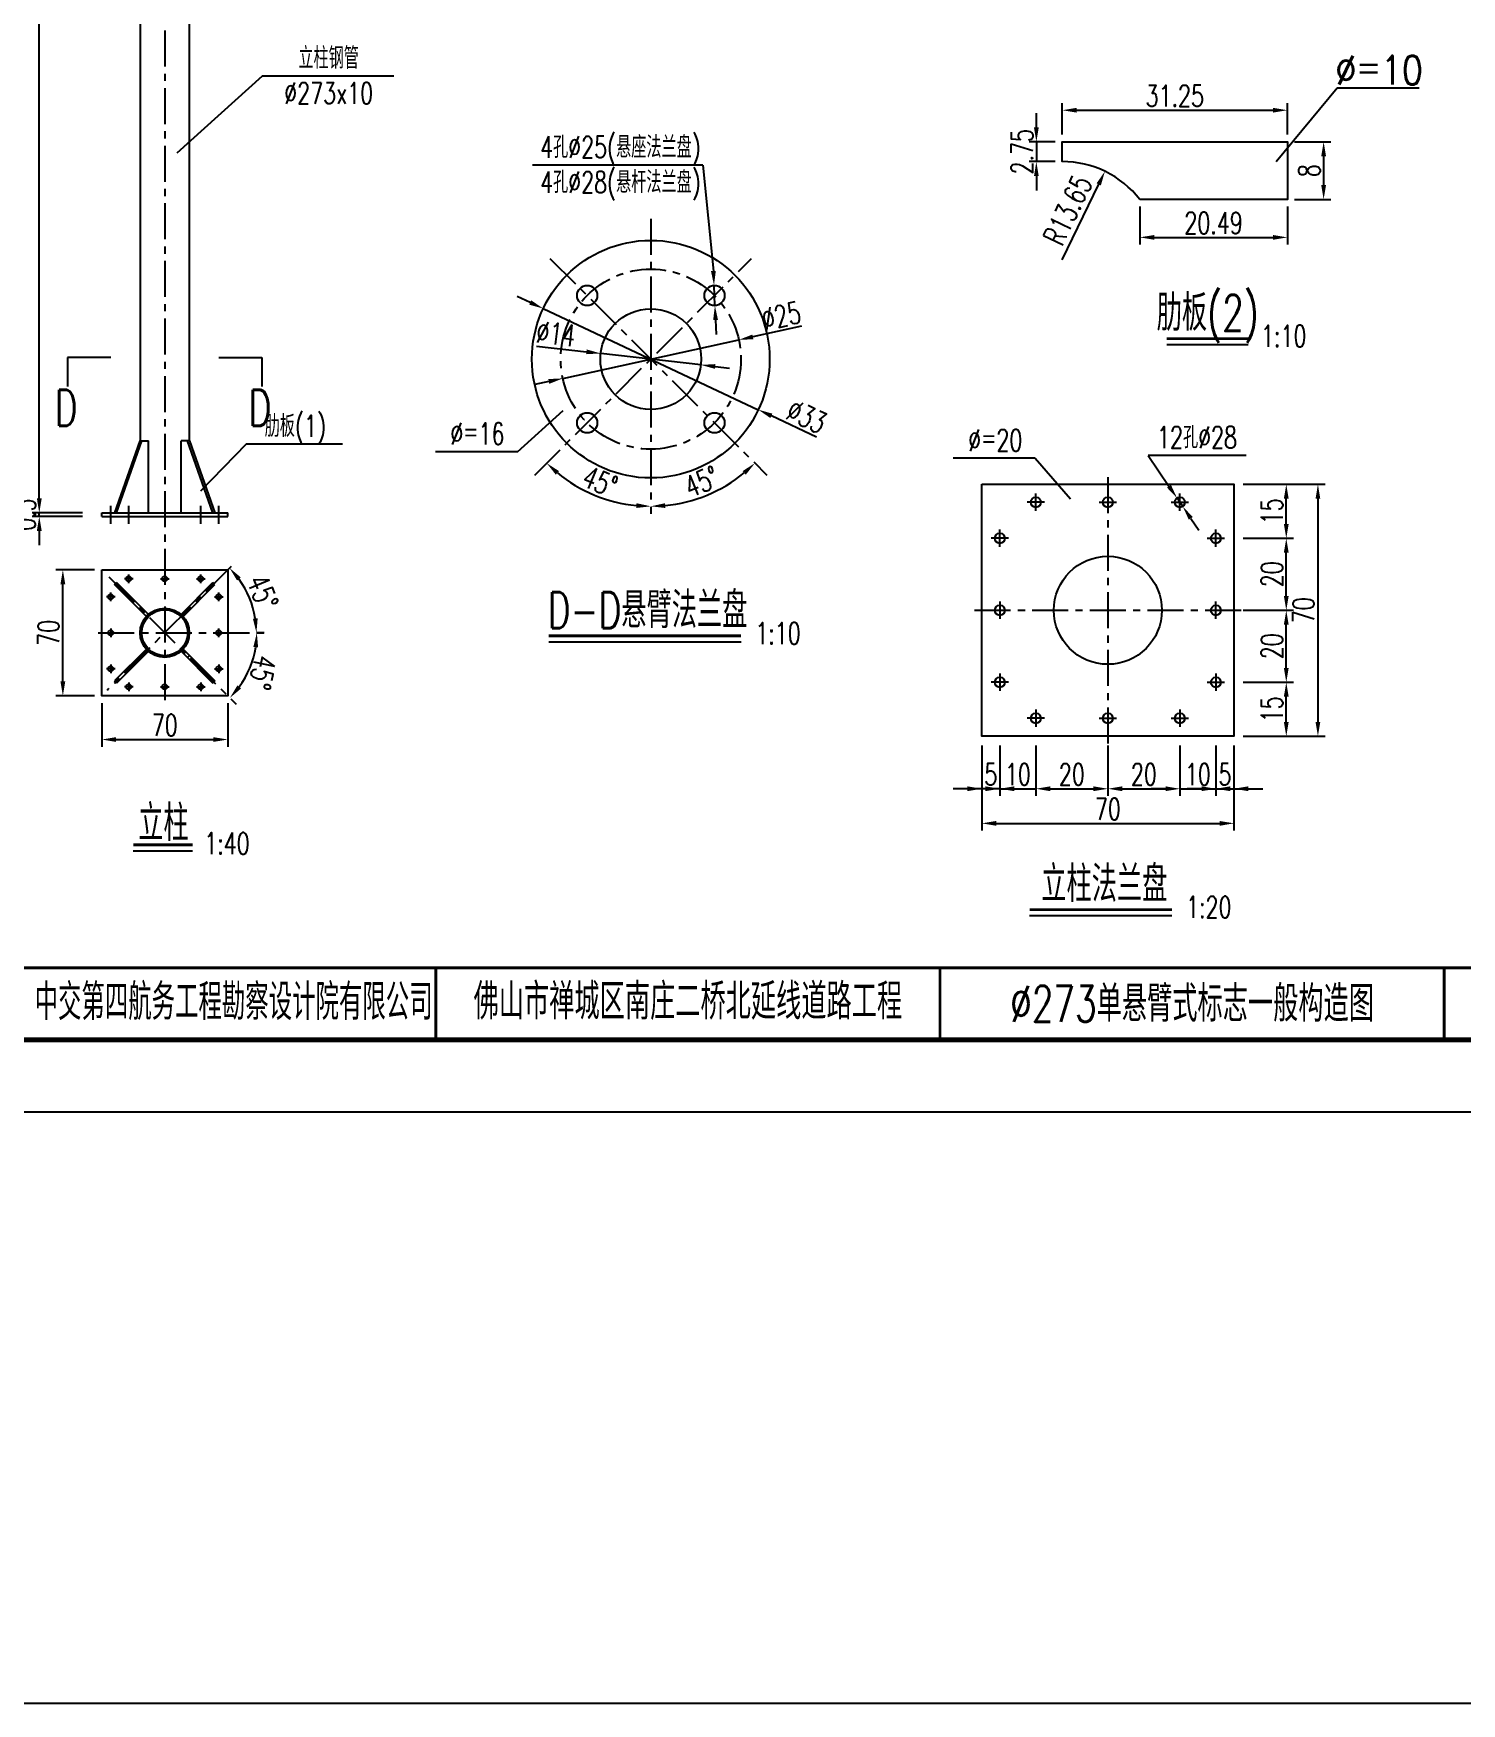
# Model space of a CAD drawing. Extents: x 4349 to 271026, y -15323 to -8945.
# Drawn here: x 4546.1 to 4744.3, y -12858.2 to -12626.3 of the extents above; entities that cross this region are included whole.
import ezdxf
from ezdxf.enums import TextEntityAlignment as Align

# ---------------------------------------------------------------- set-up
doc = ezdxf.new("R2010")
doc.units = 0
doc.header["$LTSCALE"] = 2
doc.header["$PDMODE"] = 32
doc.header["$PDSIZE"] = 0.3
doc.linetypes.add('CENTERX2', pattern=[4, 2.5, -0.5, 0.5, -0.5])
doc.layers.get('0').update_dxf_attribs({"linetype": 'CONTINUOUS'})
doc.layers.get('DEFPOINTS').update_dxf_attribs({"linetype": 'CONTINUOUS'})
for name, color, linetype in [('中线', 2, 'CENTERX2'), ('图框', 7, 'CONTINUOUS'), ('尺寸标注', 4, 'CONTINUOUS'), ('文字', 7, 'CONTINUOUS'), ('文字符号', 7, 'CONTINUOUS'), ('结构1', 1, 'CONTINUOUS'), ('结构2', 7, 'CONTINUOUS')]:
    doc.layers.add(name, color=color, linetype=linetype)
doc.styles.get("Standard").update_dxf_attribs({"font": 'simplex1.shx', "width": 0.7, "bigfont": 'hztxt.shx'})
doc.dimstyles.new('1：10', dxfattribs={"dimtxt": 3, "dimasz": 2, "dimexe": 1, "dimexo": 1, "dimgap": 0.5, "dimtad": 1, "dimrnd": 0.0095, "dimdsep": 46, "dimtxsty": 'Standard', "dimcen": 0.09, "dimclrd": 256, "dimclre": 256, "dimadec": 0, "dimazin": 0, "dimtfac": 1, "dimtix": 1, "dimtmove": 2, "dimatfit": 3, "dimfxl": 0, "dimtolj": 1, "dimtzin": 0, "dimarcsym": 0})
doc.dimstyles.new('1：20', dxfattribs={"dimtxt": 3, "dimasz": 2, "dimexe": 1, "dimexo": 1, "dimgap": 0.5, "dimtad": 1, "dimlfac": 2, "dimrnd": 0.0095, "dimdsep": 46, "dimtxsty": 'Standard', "dimcen": 0.09, "dimclrd": 256, "dimclre": 256, "dimclrt": 256, "dimadec": 0, "dimazin": 0, "dimtfac": 1, "dimtix": 1, "dimtmove": 2, "dimatfit": 3, "dimfxl": 0, "dimtolj": 1, "dimtzin": 0, "dimarcsym": 0})

# ---------------------------------------------------------------- blocks, each defined once
blk = doc.blocks.new('series')
at = {"width": 0.75}
for tag, height, p in [('页码', 4, (-35, -19)), ('图名', 5, (-220, -282)), ('图号', 5, (-20, -282))]:
    blk.add_attdef(tag, text='', height=height, dxfattribs=at).set_placement(p, align=Align.MIDDLE_CENTER)
blk = doc.blocks.new('*D426')
at = {"layer": 'DEFPOINTS', "color": 0, "linetype": 'Continuous'}
for p in [(4616.85, -12664.48), (4646.71, -12678.52)]:
    blk.add_point(p, dxfattribs=at)
at = {"layer": '尺寸标注', "linetype": 'Continuous', "lineweight": -2}
for p, q in [((4615.04, -12663.63), (4613.23, -12662.78)), ((4616.85, -12664.48), (4646.71, -12678.52)), ((4654.78, -12682.32), (4648.52, -12679.38))]:
    blk.add_line(p, q, dxfattribs=at)
at = {"layer": '尺寸标注', "linetype": 'Continuous'}
for points in [[(4615.18, -12663.33), (4614.9, -12663.93), (4616.85, -12664.48)], [(4648.66, -12679.07), (4648.38, -12679.68), (4646.71, -12678.52)]]:
    blk.add_solid(points, dxfattribs=at)
at = {"layer": '尺寸标注', "color": 0, "linetype": 'Continuous', "insert": (4653.41, -12679.46), "char_height": 3, "attachment_point": 5, "rotation": 334.8082}
blk.add_mtext('\\A1;∅33', dxfattribs=at)
blk = doc.blocks.new('*D427')
at = {"layer": 'DEFPOINTS', "color": 0, "linetype": 'Continuous'}
for p in [(4643.99, -12668.83), (4619.57, -12674.17)]:
    blk.add_point(p, dxfattribs=at)
at = {"layer": '尺寸标注', "linetype": 'Continuous', "lineweight": -2}
for p, q in [((4652.71, -12666.93), (4645.95, -12668.4)), ((4619.57, -12674.17), (4643.99, -12668.83)), ((4617.62, -12674.6), (4615.66, -12675.03))]:
    blk.add_line(p, q, dxfattribs=at)
at = {"layer": '尺寸标注', "linetype": 'Continuous'}
for points in [[(4645.88, -12668.08), (4646.02, -12668.73), (4643.99, -12668.83)], [(4617.55, -12674.27), (4617.69, -12674.93), (4619.57, -12674.17)]]:
    blk.add_solid(points, dxfattribs=at)
at = {"layer": '尺寸标注', "color": 0, "linetype": 'Continuous', "insert": (4649.88, -12665.5), "char_height": 3, "attachment_point": 5, "rotation": 12.336}
blk.add_mtext('\\A1;∅25', dxfattribs=at)
blk = doc.blocks.new('*D428')
at = {"layer": 'DEFPOINTS', "color": 0, "linetype": 'Continuous'}
for p in [(4624.83, -12670.71), (4638.74, -12672.3)]:
    blk.add_point(p, dxfattribs=at)
at = {"layer": '尺寸标注', "linetype": 'Continuous', "lineweight": -2}
for p, q in [((4615.9, -12669.69), (4622.84, -12670.48)), ((4638.74, -12672.3), (4624.83, -12670.71)), ((4640.72, -12672.52), (4642.71, -12672.75))]:
    blk.add_line(p, q, dxfattribs=at)
at = {"layer": '尺寸标注', "linetype": 'Continuous'}
for points in [[(4622.88, -12670.15), (4622.8, -12670.81), (4624.83, -12670.71)], [(4640.76, -12672.19), (4640.69, -12672.85), (4638.74, -12672.3)]]:
    blk.add_solid(points, dxfattribs=at)
at = {"layer": '尺寸标注', "color": 0, "linetype": 'Continuous', "insert": (4618.6, -12667.98), "char_height": 3, "attachment_point": 5, "rotation": 353.4851}
blk.add_mtext('\\A1;∅14', dxfattribs=at)
blk = doc.blocks.new('*D429')
at = {"layer": 'DEFPOINTS', "color": 0, "linetype": 'Continuous'}
for p in [(4631.78, -12652), (4617.78, -12657.5), (4647.9, -12687.62), (4631.78, -12693), (4637.07, -12691.24)]:
    blk.add_point(p, dxfattribs=at)
at = {"layer": '尺寸标注', "linetype": 'Continuous', "lineweight": -2}
blk.add_arc((4631.78, -12671.5), 20.44, 275.6095, 309.3905, dxfattribs=at)
at = {"layer": '尺寸标注', "linetype": 'Continuous'}
for points in [[(4644.53, -12687.05), (4644.98, -12687.54), (4646.23, -12685.95)], [(4633.8, -12692.17), (4633.76, -12691.51), (4631.78, -12691.94)]]:
    blk.add_solid(points, dxfattribs=at)
at = {"layer": '尺寸标注', "color": 0, "linetype": 'Continuous', "insert": (4638.84, -12688.53), "char_height": 3, "attachment_point": 5, "rotation": 22.5}
blk.add_mtext('\\A1;45°', dxfattribs=at)
blk = doc.blocks.new('*D430')
at = {"layer": 'DEFPOINTS', "color": 0, "linetype": 'Continuous'}
for p in [(4631.78, -12652), (4645.78, -12657.5), (4615.66, -12687.62), (4621.56, -12689.2), (4631.78, -12693)]:
    blk.add_point(p, dxfattribs=at)
at = {"layer": '尺寸标注', "linetype": 'Continuous', "lineweight": -2}
blk.add_arc((4631.78, -12671.5), 20.44, 230.6095, 264.3905, dxfattribs=at)
at = {"layer": '尺寸标注', "linetype": 'Continuous'}
for points in [[(4618.59, -12687.54), (4619.04, -12687.05), (4617.33, -12685.95)], [(4629.8, -12691.51), (4629.77, -12692.17), (4631.78, -12691.94)]]:
    blk.add_solid(points, dxfattribs=at)
at = {"layer": '尺寸标注', "color": 0, "linetype": 'Continuous', "insert": (4624.73, -12688.53), "char_height": 3, "attachment_point": 5, "rotation": 337.5}
blk.add_mtext('\\A1;45°', dxfattribs=at)
blk = doc.blocks.new('*D431')
at = {"layer": 'DEFPOINTS', "color": 0, "linetype": 'Continuous'}
for p in [(4677.74, -12716.38), (4680.24, -12716.38), (4677.74, -12731.17)]:
    blk.add_point(p, dxfattribs=at)
at = {"layer": '尺寸标注', "linetype": 'Continuous', "lineweight": -2}
for p, q in [((4677.74, -12725.17), (4677.74, -12732.17)), ((4680.24, -12725.17), (4680.24, -12732.17)), ((4675.74, -12731.17), (4673.74, -12731.17)), ((4680.24, -12731.17), (4677.74, -12731.17)), ((4682.24, -12731.17), (4684.24, -12731.17))]:
    blk.add_line(p, q, dxfattribs=at)
at = {"layer": '尺寸标注', "linetype": 'Continuous'}
for points in [[(4675.74, -12730.83), (4675.74, -12731.5), (4677.74, -12731.17)], [(4682.24, -12730.83), (4682.24, -12731.5), (4680.24, -12731.17)]]:
    blk.add_solid(points, dxfattribs=at)
at = {"layer": '尺寸标注', "linetype": 'Continuous', "insert": (4678.99, -12729.17), "char_height": 3, "attachment_point": 5}
blk.add_mtext('\\A1;5', dxfattribs=at)
blk = doc.blocks.new('*D432')
at = {"layer": 'DEFPOINTS', "color": 0, "linetype": 'Continuous'}
for p in [(4680.24, -12716.38), (4685.24, -12721.38), (4685.24, -12731.17)]:
    blk.add_point(p, dxfattribs=at)
at = {"layer": '尺寸标注', "linetype": 'Continuous', "lineweight": -2}
for p, q in [((4680.24, -12725.17), (4680.24, -12732.17)), ((4685.24, -12725.17), (4685.24, -12732.17)), ((4678.24, -12731.17), (4676.24, -12731.17)), ((4680.24, -12731.17), (4685.24, -12731.17)), ((4687.24, -12731.17), (4689.24, -12731.17))]:
    blk.add_line(p, q, dxfattribs=at)
at = {"layer": '尺寸标注', "linetype": 'Continuous'}
for points in [[(4678.24, -12730.83), (4678.24, -12731.5), (4680.24, -12731.17)], [(4687.24, -12730.83), (4687.24, -12731.5), (4685.24, -12731.17)]]:
    blk.add_solid(points, dxfattribs=at)
at = {"layer": '尺寸标注', "linetype": 'Continuous', "insert": (4682.74, -12729.17), "char_height": 3, "attachment_point": 5}
blk.add_mtext('\\A1;10', dxfattribs=at)
blk = doc.blocks.new('*D433')
at = {"layer": 'DEFPOINTS', "color": 0, "linetype": 'Continuous'}
for p in [(4685.24, -12721.38), (4695.24, -12721.38), (4695.24, -12731.17)]:
    blk.add_point(p, dxfattribs=at)
at = {"layer": '尺寸标注', "linetype": 'Continuous', "lineweight": -2}
for p, q in [((4685.24, -12725.17), (4685.24, -12732.17)), ((4695.24, -12725.17), (4695.24, -12732.17)), ((4687.24, -12731.17), (4693.24, -12731.17))]:
    blk.add_line(p, q, dxfattribs=at)
at = {"layer": '尺寸标注', "linetype": 'Continuous'}
for points in [[(4687.24, -12730.83), (4687.24, -12731.5), (4685.24, -12731.17)], [(4693.24, -12730.83), (4693.24, -12731.5), (4695.24, -12731.17)]]:
    blk.add_solid(points, dxfattribs=at)
at = {"layer": '尺寸标注', "linetype": 'Continuous', "insert": (4690.24, -12729.17), "char_height": 3, "attachment_point": 5}
blk.add_mtext('\\A1;20', dxfattribs=at)
blk = doc.blocks.new('*D434')
at = {"layer": 'DEFPOINTS', "color": 0, "linetype": 'Continuous'}
for p in [(4695.24, -12721.38), (4705.24, -12721.38), (4705.24, -12731.17)]:
    blk.add_point(p, dxfattribs=at)
at = {"layer": '尺寸标注', "linetype": 'Continuous', "lineweight": -2}
for p, q in [((4695.24, -12725.17), (4695.24, -12732.17)), ((4705.24, -12725.17), (4705.24, -12732.17)), ((4697.24, -12731.17), (4703.24, -12731.17))]:
    blk.add_line(p, q, dxfattribs=at)
at = {"layer": '尺寸标注', "linetype": 'Continuous'}
for points in [[(4697.24, -12730.83), (4697.24, -12731.5), (4695.24, -12731.17)], [(4703.24, -12730.83), (4703.24, -12731.5), (4705.24, -12731.17)]]:
    blk.add_solid(points, dxfattribs=at)
at = {"layer": '尺寸标注', "linetype": 'Continuous', "insert": (4700.24, -12729.17), "char_height": 3, "attachment_point": 5}
blk.add_mtext('\\A1;20', dxfattribs=at)
blk = doc.blocks.new('*D435')
at = {"layer": 'DEFPOINTS', "color": 0, "linetype": 'Continuous'}
for p in [(4710.24, -12716.38), (4705.24, -12721.38), (4710.24, -12731.17)]:
    blk.add_point(p, dxfattribs=at)
at = {"layer": '尺寸标注', "linetype": 'Continuous', "lineweight": -2}
for p, q in [((4705.24, -12725.17), (4705.24, -12732.17)), ((4710.24, -12725.17), (4710.24, -12732.17)), ((4703.24, -12731.17), (4701.24, -12731.17)), ((4705.24, -12731.17), (4710.24, -12731.17)), ((4712.24, -12731.17), (4714.24, -12731.17))]:
    blk.add_line(p, q, dxfattribs=at)
at = {"layer": '尺寸标注', "linetype": 'Continuous'}
for points in [[(4703.24, -12730.83), (4703.24, -12731.5), (4705.24, -12731.17)], [(4712.24, -12730.83), (4712.24, -12731.5), (4710.24, -12731.17)]]:
    blk.add_solid(points, dxfattribs=at)
at = {"layer": '尺寸标注', "linetype": 'Continuous', "insert": (4707.74, -12729.17), "char_height": 3, "attachment_point": 5}
blk.add_mtext('\\A1;10', dxfattribs=at)
blk = doc.blocks.new('*D436')
at = {"layer": 'DEFPOINTS', "color": 0, "linetype": 'Continuous'}
for p in [(4710.24, -12716.38), (4712.74, -12716.38), (4712.74, -12731.17)]:
    blk.add_point(p, dxfattribs=at)
at = {"layer": '尺寸标注', "linetype": 'Continuous', "lineweight": -2}
for p, q in [((4710.24, -12725.17), (4710.24, -12732.17)), ((4712.74, -12725.17), (4712.74, -12732.17)), ((4708.24, -12731.17), (4706.24, -12731.17)), ((4710.24, -12731.17), (4712.74, -12731.17)), ((4714.74, -12731.17), (4716.74, -12731.17))]:
    blk.add_line(p, q, dxfattribs=at)
at = {"layer": '尺寸标注', "linetype": 'Continuous'}
for points in [[(4708.24, -12730.83), (4708.24, -12731.5), (4710.24, -12731.17)], [(4714.74, -12730.83), (4714.74, -12731.5), (4712.74, -12731.17)]]:
    blk.add_solid(points, dxfattribs=at)
at = {"layer": '尺寸标注', "linetype": 'Continuous', "insert": (4711.49, -12729.17), "char_height": 3, "attachment_point": 5}
blk.add_mtext('\\A1;5', dxfattribs=at)
blk = doc.blocks.new('*D437')
at = {"layer": 'DEFPOINTS', "color": 0, "linetype": 'Continuous'}
for p in [(4677.74, -12723.88), (4712.74, -12723.88), (4712.74, -12735.97)]:
    blk.add_point(p, dxfattribs=at)
at = {"layer": '尺寸标注', "linetype": 'Continuous', "lineweight": -2}
for p, q in [((4677.74, -12729.97), (4677.74, -12736.97)), ((4712.74, -12729.97), (4712.74, -12736.97)), ((4679.74, -12735.97), (4710.74, -12735.97))]:
    blk.add_line(p, q, dxfattribs=at)
at = {"layer": '尺寸标注', "linetype": 'Continuous'}
for points in [[(4679.74, -12735.64), (4679.74, -12736.31), (4677.74, -12735.97)], [(4710.74, -12735.64), (4710.74, -12736.31), (4712.74, -12735.97)]]:
    blk.add_solid(points, dxfattribs=at)
at = {"layer": '尺寸标注', "linetype": 'Continuous', "insert": (4695.24, -12733.97), "char_height": 3, "attachment_point": 5}
blk.add_mtext('\\A1;70', dxfattribs=at)
blk = doc.blocks.new('*D438')
at = {"layer": 'DEFPOINTS', "color": 0, "linetype": 'Continuous'}
for p in [(4710.24, -12716.38), (4720.01, -12716.38), (4712.74, -12723.88)]:
    blk.add_point(p, dxfattribs=at)
at = {"layer": '尺寸标注', "linetype": 'Continuous', "lineweight": -2}
for p, q in [((4714.01, -12716.38), (4721.01, -12716.38)), ((4720.01, -12721.88), (4720.01, -12718.38)), ((4714.01, -12723.88), (4721.01, -12723.88))]:
    blk.add_line(p, q, dxfattribs=at)
at = {"layer": '尺寸标注', "linetype": 'Continuous'}
for points in [[(4719.67, -12718.38), (4720.34, -12718.38), (4720.01, -12716.38)], [(4719.67, -12721.88), (4720.34, -12721.88), (4720.01, -12723.88)]]:
    blk.add_solid(points, dxfattribs=at)
at = {"layer": '尺寸标注', "linetype": 'Continuous', "insert": (4718.01, -12720.13), "char_height": 3, "attachment_point": 5, "rotation": 90}
blk.add_mtext('\\A1;15', dxfattribs=at)
blk = doc.blocks.new('*D439')
at = {"layer": 'DEFPOINTS', "color": 0, "linetype": 'Continuous'}
for p in [(4710.24, -12706.38), (4720.01, -12706.38), (4710.24, -12716.38)]:
    blk.add_point(p, dxfattribs=at)
at = {"layer": '尺寸标注', "linetype": 'Continuous', "lineweight": -2}
for p, q in [((4714.01, -12706.38), (4721.01, -12706.38)), ((4720.01, -12714.38), (4720.01, -12708.38)), ((4714.01, -12716.38), (4721.01, -12716.38))]:
    blk.add_line(p, q, dxfattribs=at)
at = {"layer": '尺寸标注', "linetype": 'Continuous'}
for points in [[(4719.67, -12708.38), (4720.34, -12708.38), (4720.01, -12706.38)], [(4719.67, -12714.38), (4720.34, -12714.38), (4720.01, -12716.38)]]:
    blk.add_solid(points, dxfattribs=at)
at = {"layer": '尺寸标注', "linetype": 'Continuous', "insert": (4718.01, -12711.38), "char_height": 3, "attachment_point": 5, "rotation": 90}
blk.add_mtext('\\A1;20', dxfattribs=at)
blk = doc.blocks.new('*D440')
at = {"layer": 'DEFPOINTS', "color": 0, "linetype": 'Continuous'}
for p in [(4710.24, -12696.38), (4720.01, -12696.38), (4710.24, -12706.38)]:
    blk.add_point(p, dxfattribs=at)
at = {"layer": '尺寸标注', "linetype": 'Continuous', "lineweight": -2}
for p, q in [((4714.01, -12696.38), (4721.01, -12696.38)), ((4720.01, -12704.38), (4720.01, -12698.38)), ((4714.01, -12706.38), (4721.01, -12706.38))]:
    blk.add_line(p, q, dxfattribs=at)
at = {"layer": '尺寸标注', "linetype": 'Continuous'}
for points in [[(4719.67, -12698.38), (4720.34, -12698.38), (4720.01, -12696.38)], [(4719.67, -12704.38), (4720.34, -12704.38), (4720.01, -12706.38)]]:
    blk.add_solid(points, dxfattribs=at)
at = {"layer": '尺寸标注', "linetype": 'Continuous', "insert": (4718.01, -12701.38), "char_height": 3, "attachment_point": 5, "rotation": 90}
blk.add_mtext('\\A1;20', dxfattribs=at)
blk = doc.blocks.new('*D441')
at = {"layer": 'DEFPOINTS', "color": 0, "linetype": 'Continuous'}
for p in [(4710.24, -12688.88), (4720.01, -12688.88), (4710.24, -12696.38)]:
    blk.add_point(p, dxfattribs=at)
at = {"layer": '尺寸标注', "linetype": 'Continuous', "lineweight": -2}
for p, q in [((4714.01, -12688.88), (4721.01, -12688.88)), ((4720.01, -12694.38), (4720.01, -12690.88)), ((4714.01, -12696.38), (4721.01, -12696.38))]:
    blk.add_line(p, q, dxfattribs=at)
at = {"layer": '尺寸标注', "linetype": 'Continuous'}
for points in [[(4719.67, -12690.88), (4720.34, -12690.88), (4720.01, -12688.88)], [(4719.67, -12694.38), (4720.34, -12694.38), (4720.01, -12696.38)]]:
    blk.add_solid(points, dxfattribs=at)
at = {"layer": '尺寸标注', "linetype": 'Continuous', "insert": (4718.01, -12692.63), "char_height": 3, "attachment_point": 5, "rotation": 90}
blk.add_mtext('\\A1;15', dxfattribs=at)
blk = doc.blocks.new('*D442')
at = {"layer": 'DEFPOINTS', "color": 0, "linetype": 'Continuous'}
for p in [(4712.74, -12688.88), (4712.74, -12723.88), (4724.4, -12723.88)]:
    blk.add_point(p, dxfattribs=at)
at = {"layer": '尺寸标注', "linetype": 'Continuous', "lineweight": -2}
for p, q in [((4718.4, -12688.88), (4725.4, -12688.88)), ((4724.4, -12690.88), (4724.4, -12721.88)), ((4718.4, -12723.88), (4725.4, -12723.88))]:
    blk.add_line(p, q, dxfattribs=at)
at = {"layer": '尺寸标注', "linetype": 'Continuous'}
for points in [[(4724.07, -12690.88), (4724.73, -12690.88), (4724.4, -12688.88)], [(4724.07, -12721.88), (4724.73, -12721.88), (4724.4, -12723.88)]]:
    blk.add_solid(points, dxfattribs=at)
at = {"layer": '尺寸标注', "linetype": 'Continuous', "insert": (4722.4, -12706.38), "char_height": 3, "attachment_point": 5, "rotation": 90}
blk.add_mtext('\\A1;70', dxfattribs=at)
blk = doc.blocks.new('*D443')
at = {"layer": 'DEFPOINTS', "color": 0, "linetype": 'Continuous'}
for p in [(4720.16, -12636.93), (4688.91, -12641.32), (4720.16, -12641.32)]:
    blk.add_point(p, dxfattribs=at)
at = {"layer": '尺寸标注', "linetype": 'Continuous', "lineweight": -2}
for p, q in [((4688.91, -12640.32), (4688.91, -12635.93)), ((4690.91, -12636.93), (4718.16, -12636.93)), ((4720.16, -12640.32), (4720.16, -12635.93))]:
    blk.add_line(p, q, dxfattribs=at)
at = {"layer": '尺寸标注', "linetype": 'Continuous'}
for points in [[(4690.91, -12636.6), (4690.91, -12637.26), (4688.91, -12636.93)], [(4718.16, -12636.6), (4718.16, -12637.26), (4720.16, -12636.93)]]:
    blk.add_solid(points, dxfattribs=at)
at = {"layer": '尺寸标注', "color": 0, "linetype": 'Continuous', "insert": (4704.53, -12634.93), "char_height": 3, "attachment_point": 5}
blk.add_mtext('\\A1;31.25', dxfattribs=at)
blk = doc.blocks.new('*D444')
at = {"layer": 'DEFPOINTS', "color": 0, "linetype": 'Continuous'}
for p in [(4688.91, -12641.32), (4685.31, -12644.07), (4688.91, -12644.07)]:
    blk.add_point(p, dxfattribs=at)
at = {"layer": '尺寸标注', "linetype": 'Continuous', "lineweight": -2}
for p, q in [((4685.31, -12639.32), (4685.31, -12637.32)), ((4687.91, -12641.32), (4684.31, -12641.32)), ((4685.31, -12641.32), (4685.31, -12644.07)), ((4687.91, -12644.07), (4684.31, -12644.07)), ((4685.31, -12646.07), (4685.31, -12648.07))]:
    blk.add_line(p, q, dxfattribs=at)
at = {"layer": '尺寸标注', "linetype": 'Continuous'}
for points in [[(4684.98, -12639.32), (4685.64, -12639.32), (4685.31, -12641.32)], [(4684.98, -12646.07), (4685.64, -12646.07), (4685.31, -12644.07)]]:
    blk.add_solid(points, dxfattribs=at)
at = {"layer": '尺寸标注', "color": 0, "linetype": 'Continuous', "insert": (4683.31, -12642.69), "char_height": 3, "attachment_point": 5, "rotation": 90}
blk.add_mtext('\\A1;2.75', dxfattribs=at)
blk = doc.blocks.new('*D445')
at = {"layer": 'DEFPOINTS', "color": 0, "linetype": 'Continuous'}
for p in [(4720.16, -12641.32), (4720.16, -12649.32), (4725.19, -12649.32)]:
    blk.add_point(p, dxfattribs=at)
at = {"layer": '尺寸标注', "linetype": 'Continuous', "lineweight": -2}
for p, q in [((4721.16, -12641.32), (4726.19, -12641.32)), ((4725.19, -12643.32), (4725.19, -12647.32)), ((4721.16, -12649.32), (4726.19, -12649.32))]:
    blk.add_line(p, q, dxfattribs=at)
at = {"layer": '尺寸标注', "linetype": 'Continuous'}
for points in [[(4724.86, -12643.32), (4725.53, -12643.32), (4725.19, -12641.32)], [(4724.86, -12647.32), (4725.53, -12647.32), (4725.19, -12649.32)]]:
    blk.add_solid(points, dxfattribs=at)
at = {"layer": '尺寸标注', "color": 0, "linetype": 'Continuous', "insert": (4723.19, -12645.32), "char_height": 3, "attachment_point": 5, "rotation": 90}
blk.add_mtext('\\A1;8', dxfattribs=at)
blk = doc.blocks.new('*D446')
at = {"layer": 'DEFPOINTS', "color": 0, "linetype": 'Continuous'}
for p in [(4699.67, -12649.32), (4720.16, -12649.32), (4720.16, -12654.59)]:
    blk.add_point(p, dxfattribs=at)
at = {"layer": '尺寸标注', "linetype": 'Continuous', "lineweight": -2}
for p, q in [((4699.67, -12650.32), (4699.67, -12655.59)), ((4720.16, -12650.32), (4720.16, -12655.59)), ((4701.67, -12654.59), (4718.16, -12654.59))]:
    blk.add_line(p, q, dxfattribs=at)
at = {"layer": '尺寸标注', "linetype": 'Continuous'}
for points in [[(4701.67, -12654.26), (4701.67, -12654.92), (4699.67, -12654.59)], [(4718.16, -12654.26), (4718.16, -12654.92), (4720.16, -12654.59)]]:
    blk.add_solid(points, dxfattribs=at)
at = {"layer": '尺寸标注', "color": 0, "linetype": 'Continuous', "insert": (4709.91, -12652.59), "char_height": 3, "attachment_point": 5}
blk.add_mtext('\\A1;20.49', dxfattribs=at)
blk = doc.blocks.new('*D447')
at = {"layer": 'DEFPOINTS', "color": 0, "linetype": 'Continuous'}
for p in [(4694.83, -12645.42), (4688.91, -12657.72)]:
    blk.add_point(p, dxfattribs=at)
at = {"layer": '尺寸标注', "linetype": 'Continuous', "lineweight": -2}
blk.add_line((4688.91, -12657.72), (4693.97, -12647.22), dxfattribs=at)
at = {"layer": '尺寸标注', "linetype": 'Continuous'}
blk.add_solid([(4693.67, -12647.08), (4694.27, -12647.37), (4694.83, -12645.42)], dxfattribs=at)
at = {"layer": '尺寸标注', "color": 0, "linetype": 'Continuous', "insert": (4689.67, -12650.81), "char_height": 3, "attachment_point": 5, "rotation": 64.272}
blk.add_mtext('\\A1;R13.65', dxfattribs=at)
blk = doc.blocks.new('*D456')
at = {"layer": 'DEFPOINTS', "color": 0, "linetype": 'Continuous'}
for p in [(4555.55, -12718.26), (4573.05, -12718.26), (4573.05, -12724.33)]:
    blk.add_point(p, dxfattribs=at)
at = {"layer": '尺寸标注', "linetype": 'Continuous', "lineweight": -2}
for p, q in [((4555.55, -12719.26), (4555.55, -12725.33)), ((4573.05, -12719.26), (4573.05, -12725.33)), ((4557.55, -12724.33), (4571.05, -12724.33))]:
    blk.add_line(p, q, dxfattribs=at)
at = {"layer": '尺寸标注', "linetype": 'Continuous'}
for points in [[(4557.55, -12724), (4557.55, -12724.66), (4555.55, -12724.33)], [(4571.05, -12724), (4571.05, -12724.66), (4573.05, -12724.33)]]:
    blk.add_solid(points, dxfattribs=at)
at = {"layer": '尺寸标注', "color": 0, "linetype": 'Continuous', "insert": (4564.3, -12722.33), "char_height": 3, "attachment_point": 5}
blk.add_mtext('\\A1;70', dxfattribs=at)
blk = doc.blocks.new('*D457')
at = {"layer": 'DEFPOINTS', "color": 0, "linetype": 'Continuous'}
for p in [(4550.16, -12700.76), (4555.55, -12700.76), (4555.55, -12718.26)]:
    blk.add_point(p, dxfattribs=at)
at = {"layer": '尺寸标注', "linetype": 'Continuous', "lineweight": -2}
for p, q in [((4554.55, -12700.76), (4549.16, -12700.76)), ((4550.16, -12716.26), (4550.16, -12702.76)), ((4554.55, -12718.26), (4549.16, -12718.26))]:
    blk.add_line(p, q, dxfattribs=at)
at = {"layer": '尺寸标注', "linetype": 'Continuous'}
for points in [[(4549.82, -12702.76), (4550.49, -12702.76), (4550.16, -12700.76)], [(4549.82, -12716.26), (4550.49, -12716.26), (4550.16, -12718.26)]]:
    blk.add_solid(points, dxfattribs=at)
at = {"layer": '尺寸标注', "color": 0, "linetype": 'Continuous', "insert": (4548.16, -12709.51), "char_height": 3, "attachment_point": 5, "rotation": 90}
blk.add_mtext('\\A1;70', dxfattribs=at)
blk = doc.blocks.new('*D458')
at = {"layer": 'DEFPOINTS', "color": 0, "linetype": 'Continuous'}
for p in [(4546.88, -12692.85), (4555.55, -12692.85), (4555.55, -12693.35)]:
    blk.add_point(p, dxfattribs=at)
at = {"layer": '尺寸标注', "linetype": 'Continuous', "lineweight": -2}
for p, q in [((4546.88, -12690.85), (4546.88, -12688.85)), ((4552.88, -12692.85), (4545.88, -12692.85)), ((4546.88, -12693.35), (4546.88, -12692.85)), ((4552.88, -12693.35), (4545.88, -12693.35)), ((4546.88, -12695.35), (4546.88, -12697.35))]:
    blk.add_line(p, q, dxfattribs=at)
at = {"layer": '尺寸标注', "linetype": 'Continuous'}
for points in [[(4546.55, -12690.85), (4547.22, -12690.85), (4546.88, -12692.85)], [(4546.55, -12695.35), (4547.22, -12695.35), (4546.88, -12693.35)]]:
    blk.add_solid(points, dxfattribs=at)
at = {"layer": '尺寸标注', "color": 0, "linetype": 'Continuous', "insert": (4544.88, -12693.1), "char_height": 3, "attachment_point": 5, "rotation": 90}
blk.add_mtext('\\A1;0.5', dxfattribs=at)
blk = doc.blocks.new('*D459')
at = {"layer": 'DEFPOINTS', "color": 0, "linetype": 'Continuous'}
for p in [(4546.88, -12510.35), (4560.88, -12510.35), (4546.88, -12692.85)]:
    blk.add_point(p, dxfattribs=at)
at = {"layer": '尺寸标注', "linetype": 'Continuous', "lineweight": -2}
for p, q in [((4552.88, -12510.35), (4545.88, -12510.35)), ((4546.88, -12690.85), (4546.88, -12512.35)), ((4546.88, -12692.85), (4545.88, -12692.85))]:
    blk.add_line(p, q, dxfattribs=at)
at = {"layer": '尺寸标注', "linetype": 'Continuous'}
for points in [[(4546.55, -12512.35), (4547.22, -12512.35), (4546.88, -12510.35)], [(4546.55, -12690.85), (4547.22, -12690.85), (4546.88, -12692.85)]]:
    blk.add_solid(points, dxfattribs=at)
at = {"layer": '尺寸标注', "color": 0, "linetype": 'Continuous', "insert": (4544.88, -12601.6), "char_height": 3, "attachment_point": 5, "rotation": 90}
blk.add_mtext('\\A1;H', dxfattribs=at)
blk = doc.blocks.new('12345')
at = {"layer": '图框'}
blk.add_lwpolyline([(4926.93, -9362.88), (4926.93, -9065.88), (4506.93, -9065.88), (4506.93, -9362.88)], close=True, dxfattribs=at)
blk = doc.blocks.new('123456')
at = {"layer": '图框', "linetype": 'Continuous'}
blk.add_blockref('12345', (0, -2522.15), dxfattribs=at)

msp = doc.modelspace()

# ---------------------------------------------------------------- linework, layer by layer
at = {"layer": '中线'}
for p, q in [((4564.29655, -12505.85347), (4564.29655, -12719.77211)), ((4631.78232, -12652.00159), (4631.78232, -12693.00159)), ((4615.66028, -12687.62363), (4645.78303, -12657.50088)), ((4617.7816, -12657.50088), (4647.90435, -12687.62363)), ((4695.23685, -12687.88192), (4695.23685, -12724.88192)), ((4685.23685, -12692.58312), (4685.23685, -12690.18072)), ((4705.23685, -12692.58312), (4705.23685, -12690.18072)), ((4556.79655, -12694.35394), (4556.79655, -12691.85394)), ((4559.29655, -12694.35394), (4559.29655, -12691.85394)), ((4569.29655, -12694.35394), (4569.29655, -12691.85394)), ((4571.79655, -12694.35394), (4571.79655, -12691.85394)), ((4686.43805, -12691.38192), (4684.03565, -12691.38192)), ((4694.03565, -12691.38192), (4696.43805, -12691.38192)), ((4704.03565, -12691.38192), (4706.43805, -12691.38192)), ((4680.23685, -12697.58312), (4680.23685, -12695.18072)), ((4710.23685, -12697.58312), (4710.23685, -12695.18072)), ((4681.43805, -12696.38192), (4679.03565, -12696.38192)), ((4709.03565, -12696.38192), (4711.43805, -12696.38192)), ((4573.52877, -12700.27624), (4556.28602, -12717.51899)), ((4556.51838, -12701.73028), (4574.19605, -12719.40795)), ((4559.89715, -12702.00846), (4558.69595, -12702.00846)), ((4559.29655, -12702.60906), (4559.29655, -12701.40786)), ((4563.69595, -12702.00846), (4564.89715, -12702.00846)), ((4568.69595, -12702.00846), (4569.89715, -12702.00846)), ((4569.29655, -12702.60906), (4569.29655, -12701.40786)), ((4557.39715, -12704.50846), (4556.19595, -12704.50846)), ((4556.79655, -12705.10906), (4556.79655, -12703.90786)), ((4571.19595, -12704.50846), (4572.39715, -12704.50846)), ((4571.79655, -12705.10906), (4571.79655, -12703.90786)), ((4676.73685, -12706.38192), (4713.73685, -12706.38192)), ((4680.23685, -12705.18072), (4680.23685, -12707.58312)), ((4710.23685, -12707.58312), (4710.23685, -12705.18072)), ((4556.79655, -12708.90786), (4556.79655, -12710.10906)), ((4571.79655, -12710.10906), (4571.79655, -12708.90786)), ((4555.04655, -12709.50846), (4578.54655, -12709.50846)), ((4556.79655, -12713.90786), (4556.79655, -12715.10906)), ((4571.79655, -12713.90786), (4571.79655, -12715.10906)), ((4557.39715, -12714.50846), (4556.19595, -12714.50846)), ((4571.19595, -12714.50846), (4572.39715, -12714.50846)), ((4680.23685, -12715.18072), (4680.23685, -12717.58312)), ((4710.23685, -12715.18072), (4710.23685, -12717.58312)), ((4559.89715, -12717.00846), (4558.69595, -12717.00846)), ((4559.29655, -12716.40786), (4559.29655, -12717.60906)), ((4563.69595, -12717.00846), (4564.89715, -12717.00846)), ((4568.69595, -12717.00846), (4569.89715, -12717.00846)), ((4569.29655, -12716.40786), (4569.29655, -12717.60906)), ((4681.43805, -12716.38192), (4679.03565, -12716.38192)), ((4709.03565, -12716.38192), (4711.43805, -12716.38192)), ((4685.23685, -12720.18072), (4685.23685, -12722.58312)), ((4705.23685, -12720.18072), (4705.23685, -12722.58312)), ((4686.43805, -12721.38192), (4684.03565, -12721.38192)), ((4694.03565, -12721.38192), (4696.43805, -12721.38192)), ((4704.03565, -12721.38192), (4706.43805, -12721.38192))]:
    msp.add_line(p, q, dxfattribs=at)
msp.add_circle((4631.78232, -12671.50159), 12.5, dxfattribs=at)
at = {"layer": '图框', "linetype": 'Continuous'}
msp.add_lwpolyline([(4349.44171, -11467.53445), (7922.30761, -11467.53445), (7922.30761, -12858.22414), (4349.44171, -12858.22414)], close=True, dxfattribs=at)
at = {"layer": '图框'}
for points, const_width in [([(4916.92857, -12489.02657), (4536.92857, -12489.02657), (4536.92858, -12766.02657), (4916.92858, -12766.02657), (4916.92857, -12489.02657)], 0.7), ([(4536.92858, -12756.02657), (4916.92858, -12756.02657)], 0.4), ([(4601.92858, -12756.02657), (4601.92858, -12766.02657)], 0.4), ([(4671.92858, -12766.02657), (4671.92858, -12756.02657)], 0.4), ([(4741.92858, -12766.02657), (4741.92858, -12756.02657)], 0.4)]:
    msp.add_lwpolyline(points, dxfattribs=dict(at, const_width=const_width))
at = {"layer": '尺寸标注', "color": 2}
for p, q in [((4577.81463, -12632.18374), (4565.98412, -12642.89263)), ((4596.10435, -12632.18374), (4577.81463, -12632.18374)), ((4727.06851, -12633.8682), (4718.60147, -12644.09404)), ((4738.45126, -12633.8682), (4727.06851, -12633.8682)), ((4638.9995, -12644.55166), (4615.34758, -12644.55166)), ((4638.9995, -12644.55166), (4640.47032, -12659.2661)), ((4685.16422, -12685.26363), (4673.78147, -12685.26363)), ((4685.16422, -12685.26363), (4690.06592, -12690.8985)), ((4714.44476, -12684.87241), (4700.81363, -12684.87241)), ((4700.81363, -12684.87241), (4703.71938, -12689.1487))]:
    msp.add_line(p, q, dxfattribs=at)
at = {"layer": '尺寸标注', "linetype": 'Continuous'}
for p, q in [((4640.68326, -12664.06138), (4640.55905, -12661.26414)), ((4640.77199, -12666.05941), (4640.86071, -12668.05744)), ((4705.63027, -12691.9609), (4704.84343, -12690.80294)), ((4706.75432, -12693.61514), (4707.87838, -12695.26938)), ((4578.08603, -12709.50846), (4577.08603, -12709.50846))]:
    msp.add_line(p, q, dxfattribs=at)
for radius, start, end in [(12.73318, 9.0087209, 35.9912791), (12.78948, 323.9689844, 351.0310156)]:
    msp.add_arc((4564.29655, -12709.50846), radius, start, end, dxfattribs=at)
for points in [[(4640.80333, -12659.25132), (4640.13732, -12659.28089), (4640.55905, -12661.26414)], [(4641.10499, -12666.04462), (4640.43898, -12666.0742), (4640.68326, -12664.06138)], [(4703.99508, -12688.96136), (4703.44367, -12689.33604), (4704.84343, -12690.80294)], [(4707.03003, -12693.4278), (4706.47862, -12693.80248), (4705.63027, -12691.9609)], [(4574.34557, -12702.24211), (4574.85254, -12701.80919), (4573.30027, -12700.50474)], [(4577.20497, -12707.48846), (4576.54036, -12707.54081), (4577.02973, -12709.50846)], [(4576.59734, -12711.47627), (4577.26197, -12711.5284), (4577.08603, -12709.50846)], [(4574.8928, -12717.24808), (4574.38598, -12716.81497), (4573.34008, -12718.55199)]]:
    msp.add_solid(points, dxfattribs=at)
at = {"layer": '文字'}
for p, q in [((4703.41804, -12669.47349), (4714.73374, -12669.47349)), ((4617.61624, -12710.75623), (4644.32118, -12710.75623)), ((4559.91972, -12739.76561), (4568.15584, -12739.76561)), ((4684.37313, -12748.78927), (4704.13361, -12748.78927))]:
    msp.add_line(p, q, dxfattribs=at)
at = {"layer": '文字', "const_width": 0.4}
for points in [[(4703.41804, -12668.6493), (4714.73374, -12668.6493)], [(4617.61624, -12709.93204), (4644.32118, -12709.93204)], [(4559.91972, -12738.94142), (4568.15584, -12738.94142)], [(4684.37313, -12747.96508), (4704.13361, -12747.96508)]]:
    msp.add_lwpolyline(points, dxfattribs=at)
at = {"layer": '文字符号'}
for p, q in [((4613.25881, -12684.36289), (4619.63763, -12678.61184)), ((4575.62279, -12683.29679), (4569.26712, -12689.83182)), ((4588.99599, -12683.29679), (4575.62279, -12683.29679)), ((4613.25881, -12684.36289), (4601.87607, -12684.36289))]:
    msp.add_line(p, q, dxfattribs=at)
at = {"layer": '结构1'}
for p, q in [((4560.88405, -12557.60394), (4560.88405, -12682.85394)), ((4567.70905, -12557.60394), (4567.70905, -12682.85394)), ((4560.85891, -12682.85394), (4557.32338, -12692.85394)), ((4557.60622, -12692.85394), (4561.14175, -12682.85394)), ((4560.85891, -12682.85394), (4562.02912, -12682.85394)), ((4562.02912, -12692.85394), (4562.02912, -12682.85394)), ((4567.73419, -12682.85394), (4566.56399, -12682.85394)), ((4566.56399, -12692.85394), (4566.56399, -12682.85394)), ((4570.98689, -12692.85394), (4567.45135, -12682.85394)), ((4567.73419, -12682.85394), (4571.26973, -12692.85394)), ((4555.54655, -12693.35394), (4555.54655, -12692.85394)), ((4555.54655, -12692.85394), (4573.04655, -12692.85394)), ((4573.04655, -12693.35394), (4573.04655, -12692.85394)), ((4555.54655, -12693.35394), (4573.04655, -12693.35394))]:
    msp.add_line(p, q, dxfattribs=at)
msp.add_lwpolyline([(4699.66771, -12649.31553, 0.230960697), (4688.90841, -12644.06553), (4688.90841, -12641.31553), (4720.15841, -12641.31553), (4720.15841, -12649.31553)], format="xyb", close=True, dxfattribs=at)
for points in [[(4677.73685, -12688.88192), (4712.73685, -12688.88192), (4712.73685, -12723.88192), (4677.73685, -12723.88192)], [(4555.54655, -12700.75846), (4573.04655, -12700.75846), (4573.04655, -12718.25846), (4555.54655, -12718.25846)]]:
    msp.add_lwpolyline(points, close=True, dxfattribs=at)
for centre, radius in [((4631.78232, -12671.50159), 16.5), ((4631.78232, -12671.50159), 7), ((4695.23685, -12706.38192), 7.5)]:
    msp.add_circle(centre, radius, dxfattribs=at)
at = {"layer": '结构2', "color": 1}
for p, q in [((4550.80565, -12671.27904), (4550.80565, -12675.27904)), ((4577.78745, -12671.27904), (4577.78745, -12675.27904))]:
    msp.add_line(p, q, dxfattribs=at)
at = {"layer": '结构2'}
for p, q in [((4556.80565, -12671.27904), (4550.80565, -12671.27904)), ((4571.78745, -12671.27904), (4577.78745, -12671.27904)), ((4557.32338, -12702.81813), (4557.60622, -12702.53528)), ((4561.74628, -12707.24103), (4557.32338, -12702.81813)), ((4562.02912, -12706.95818), (4557.60622, -12702.53528)), ((4566.56399, -12706.95818), (4570.98689, -12702.53528)), ((4566.84683, -12707.24103), (4571.26973, -12702.81813)), ((4571.26973, -12702.81813), (4570.98689, -12702.53528)), ((4560.85891, -12706.35366), (4561.14175, -12706.07082)), ((4567.73419, -12706.35366), (4567.45135, -12706.07082)), ((4561.74628, -12711.77589), (4557.32338, -12716.19879)), ((4562.02912, -12712.05873), (4557.60622, -12716.48163)), ((4560.85891, -12712.66326), (4561.14175, -12712.9461)), ((4566.56399, -12712.05873), (4570.98689, -12716.48163)), ((4566.84683, -12711.77589), (4571.26973, -12716.19879)), ((4567.73419, -12712.66326), (4567.45135, -12712.9461)), ((4557.32338, -12716.19879), (4557.60622, -12716.48163)), ((4571.26973, -12716.19879), (4570.98689, -12716.48163))]:
    msp.add_line(p, q, dxfattribs=at)
for centre, radius in [((4622.94348, -12662.66276), 1.4), ((4640.62115, -12662.66276), 1.4), ((4622.94348, -12680.34043), 1.4), ((4640.62115, -12680.34043), 1.4), ((4685.23685, -12691.38192), 0.7), ((4695.23685, -12691.38192), 0.7), ((4705.23685, -12691.38192), 0.7), ((4680.23685, -12696.38192), 0.7), ((4710.23685, -12696.38192), 0.7), ((4559.29655, -12702.00846), 0.35), ((4564.29655, -12702.00846), 0.35), ((4569.29655, -12702.00846), 0.35), ((4556.79655, -12704.50846), 0.35), ((4571.79655, -12704.50846), 0.35), ((4564.29655, -12709.50846), 3.4125), ((4564.29655, -12709.50846), 3.1875), ((4680.23685, -12706.38192), 0.7), ((4710.23685, -12706.38192), 0.7), ((4556.79655, -12709.50846), 0.35), ((4571.79655, -12709.50846), 0.35), ((4556.79655, -12714.50846), 0.35), ((4571.79655, -12714.50846), 0.35), ((4680.23685, -12716.38192), 0.7), ((4710.23685, -12716.38192), 0.7), ((4559.29655, -12717.00846), 0.35), ((4564.29655, -12717.00846), 0.35), ((4569.29655, -12717.00846), 0.35), ((4685.23685, -12721.38192), 0.7), ((4695.23685, -12721.38192), 0.7), ((4705.23685, -12721.38192), 0.7)]:
    msp.add_circle(centre, radius, dxfattribs=at)

# ---------------------------------------------------------------- block references
at = {"layer": '图框', "color": 1, "linetype": 'Continuous'}
msp.add_blockref('123456', (0, -891), dxfattribs=at)
at = {"layer": '图框'}
ref = msp.add_blockref('series', (4926.92858, -12479.02657), dxfattribs=at)
ref.add_attrib('图名', '%%C273单悬臂式标志一般构造图', dxfattribs={"layer": '0', "height": 5, "width": 0.7}).set_placement((4706.92858, -12761.02657), align=Align.MIDDLE_CENTER)

# ---------------------------------------------------------------- texts
for s, width, p in [('中交第四航务工程勘察设计院有限公司', 0.65, (4573.85942, -12760.77813)), ('佛山市禅城区南庄二桥北延线道路工程', 0.7, (4636.92858, -12760.71187))]:
    msp.add_text(s, height=5, dxfattribs=dict(at, width=width)).set_placement(p, align=Align.MIDDLE_CENTER)
at = {"layer": '尺寸标注', "linetype": 'Continuous', "char_height": 3, "attachment_point": 5}
for insert, rotation in [((4577.90824, -12703.87031), 292.5), ((4577.88005, -12715.03291), 258.022488)]:
    msp.add_mtext('\\A1;45°', dxfattribs=dict(at, insert=insert, rotation=rotation))
at = {"layer": '文字'}
for s, height, width, p in [('立柱钢管', 3, 0.7, (4587.05733, -12629.68374)), ('%%C＝10', 4, 0.85, (4732.89838, -12631.3682)), ('%%C273x10', 3, 0.7, (4587.05733, -12634.55645)), ('4孔%%c25(悬座法兰盘)', 3, 0.7, (4627.56797, -12642.05166)), ('4孔%%c28(悬杆法兰盘)', 3, 0.7, (4627.56797, -12646.92436)), ('肋板(2)', 5, 0.7, (4709.10941, -12665.07206)), ('1:10', 3, 0.7, (4719.64861, -12668.28925)), ('D', 5, 0.7, (4550.62199, -12678.27895)), ('D', 5, 0.7, (4577.52621, -12678.27895)), ('肋板(1)', 3, 0.7, (4582.43536, -12680.79679)), ('%%C＝16', 3, 0.7, (4607.70593, -12681.86289)), ('%%C＝20', 3, 0.7, (4679.61133, -12682.76363)), ('12孔%%c28', 3, 0.7, (4707.6161, -12682.37241)), ('D-D悬臂法兰盘', 5, 0.7, (4631.34185, -12706.3548)), ('1:10', 3, 0.7, (4649.44193, -12709.57199)), ('立柱', 5, 0.7, (4564.11113, -12735.92052)), ('1:40', 3, 0.7, (4572.93566, -12738.76457)), ('立柱法兰盘', 5, 0.7, (4694.74495, -12744.38783)), ('1:20', 3, 0.7, (4709.25435, -12747.60502))]:
    msp.add_text(s, height=height, dxfattribs=dict(at, width=width)).set_placement(p, align=Align.MIDDLE_CENTER)

# ---------------------------------------------------------------- dimensions: what is measured, and where the dimension line sits
at = {"layer": '尺寸标注', "linetype": 'Continuous'}
for base, p1, p2, text, picture, middle in [((4546.88178, -12510.35394), (4546.88178, -12692.85394), (4560.88405, -12510.35394), 'H', '*D459', (4544.88178, -12601.60394)), ((4550.15601, -12700.75846), (4555.54655, -12718.25846), (4555.54655, -12700.75846), '70', '*D457', (4548.15601, -12709.50846))]:
    dim = msp.add_linear_dim(base=base, p1=p1, p2=p2, angle=90, text=text, dimstyle='1：10', dxfattribs=at)
    dim.commit()
    dim.dimension.update_dxf_attribs({"geometry": picture, "text_midpoint": middle})
for base, p1, p2, dimstyle, picture, middle in [((4720.15841, -12636.93009), (4688.90841, -12641.31553), (4720.15841, -12641.31553), '1：10', '*D443', (4704.53341, -12634.93009)), ((4720.15841, -12654.59134), (4699.66771, -12649.31553), (4720.15841, -12649.31553), '1：10', '*D446', (4709.91306, -12652.59134)), ((4677.73685, -12731.16598), (4680.23685, -12716.38192), (4677.73685, -12716.38192), '1：20', '*D431', (4678.98685, -12729.16598)), ((4685.23685, -12731.16598), (4680.23685, -12716.38192), (4685.23685, -12721.38192), '1：20', '*D432', (4682.73685, -12729.16598)), ((4710.23685, -12731.16598), (4705.23685, -12721.38192), (4710.23685, -12716.38192), '1：20', '*D435', (4707.73685, -12729.16598)), ((4712.73685, -12731.16598), (4710.23685, -12716.38192), (4712.73685, -12716.38192), '1：20', '*D436', (4711.48685, -12729.16598)), ((4695.23685, -12731.16598), (4685.23685, -12721.38192), (4695.23685, -12721.38192), '1：20', '*D433', (4690.23685, -12729.16598)), ((4705.23685, -12731.16598), (4695.23685, -12721.38192), (4705.23685, -12721.38192), '1：20', '*D434', (4700.23685, -12729.16598)), ((4712.73685, -12735.97351), (4677.73685, -12723.88192), (4712.73685, -12723.88192), '1：20', '*D437', (4695.23685, -12733.97351))]:
    dim = msp.add_linear_dim(base=base, p1=p1, p2=p2, dimstyle=dimstyle, dxfattribs=at)
    dim.commit()
    dim.dimension.update_dxf_attribs({"geometry": picture, "text_midpoint": middle})
for base, p1, p2, dimstyle, picture, middle in [((4685.30968, -12644.06553), (4688.90841, -12641.31553), (4688.90841, -12644.06553), '1：10', '*D444', (4683.30968, -12642.69053)), ((4725.19474, -12649.31553), (4720.15841, -12641.31553), (4720.15841, -12649.31553), '1：10', '*D445', (4723.19474, -12645.31553)), ((4546.88178, -12692.85394), (4555.54655, -12693.35394), (4555.54655, -12692.85394), '1：10', '*D458', (4544.88178, -12693.10394)), ((4720.00647, -12688.88192), (4710.23685, -12696.38192), (4710.23685, -12688.88192), '1：20', '*D441', (4718.00647, -12692.63192)), ((4724.39881, -12723.88192), (4712.73685, -12688.88192), (4712.73685, -12723.88192), '1：20', '*D442', (4722.39881, -12706.38192)), ((4720.00647, -12696.38192), (4710.23685, -12706.38192), (4710.23685, -12696.38192), '1：20', '*D440', (4718.00647, -12701.38192)), ((4720.00647, -12706.38192), (4710.23685, -12716.38192), (4710.23685, -12706.38192), '1：20', '*D439', (4718.00647, -12711.38192)), ((4720.00647, -12716.38192), (4712.73685, -12723.88192), (4710.23685, -12716.38192), '1：20', '*D438', (4718.00647, -12720.13192))]:
    dim = msp.add_linear_dim(base=base, p1=p1, p2=p2, angle=90, dimstyle=dimstyle, dxfattribs=at)
    dim.commit()
    dim.dimension.update_dxf_attribs({"geometry": picture, "text_midpoint": middle})
dim = msp.add_radius_dim(center=(4688.90841, -12657.71553), mpoint=(4694.83387, -12645.41872), dimstyle='1：10', dxfattribs=at)
dim.commit()
dim.dimension.update_dxf_attribs({"geometry": '*D447', "text_midpoint": (4689.67033, -12650.80925), "dimtype": 164})
for base, line1, line2, picture, middle in [((4621.56417, -12689.19995), ((4615.66028, -12687.62363), (4645.78303, -12657.50088)), ((4631.78232, -12652.00159), (4631.78232, -12693.00159)), '*D430', (4624.72705, -12688.53451)), ((4637.07162, -12691.24154), ((4631.78232, -12652.00159), (4631.78232, -12693.00159)), ((4617.7816, -12657.50088), (4647.90435, -12687.62363)), '*D429', (4638.83758, -12688.53451))]:
    dim = msp.add_angular_dim_2l(base=base, line1=line1, line2=line2, dimstyle='1：10', dxfattribs=at)
    dim.commit()
    dim.dimension.update_dxf_attribs({"geometry": picture, "text_midpoint": middle})
for p1, p2, picture, middle in [((4616.85167, -12664.47836), (4646.71296, -12678.52483), '*D426', (4653.40984, -12679.46475)), ((4619.57092, -12674.17214), (4643.99371, -12668.83105), '*D427', (4649.87728, -12665.49708)), ((4638.73711, -12672.29583), (4624.82752, -12670.70736), '*D428', (4618.60139, -12667.98333))]:
    dim = msp.add_diameter_dim_2p(p1=p1, p2=p2, dimstyle='1：10', dxfattribs=at)
    dim.commit()
    dim.dimension.update_dxf_attribs({"geometry": picture, "text_midpoint": middle})
dim = msp.add_linear_dim(base=(4573.04655, -12724.32983), p1=(4555.54655, -12718.25846), p2=(4573.04655, -12718.25846), text='70', dimstyle='1：10', dxfattribs=at)
dim.commit()
dim.dimension.update_dxf_attribs({"geometry": '*D456', "text_midpoint": (4564.29655, -12722.32983)})

doc.saveas('drawing.dxf')
